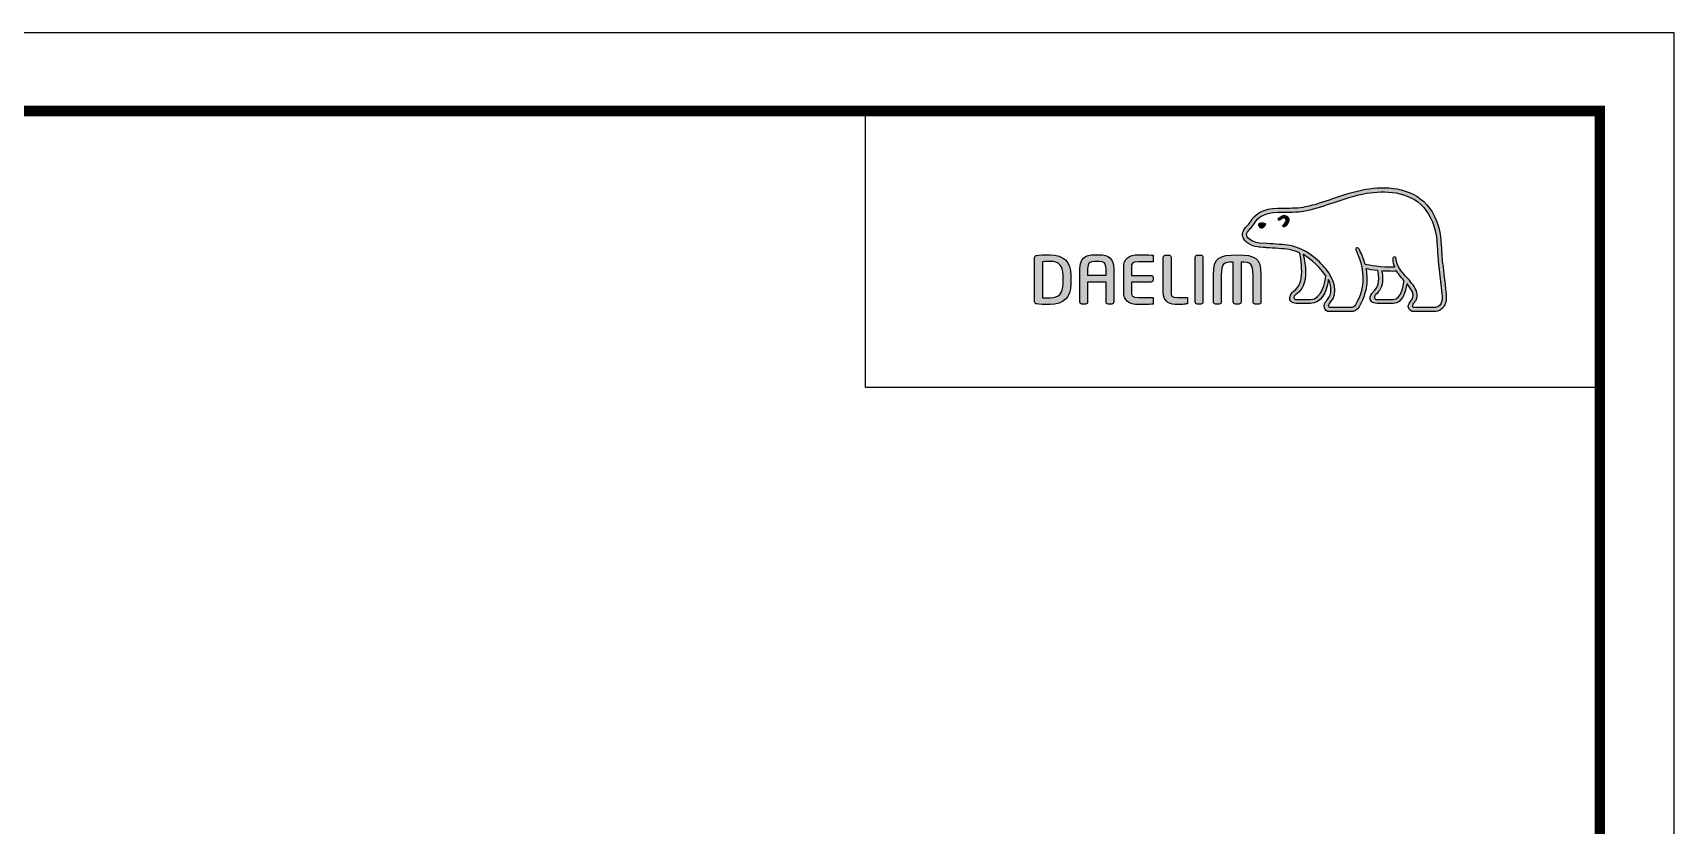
# Model space of a CAD drawing. Extents: x -2833 to -229, y 127 to 2035.
# Drawn here: x -1159 to -229, y 1586 to 2035 of the extents above; entities that cross this region are included whole.
import ezdxf

# ---------------------------------------------------------------- set-up
doc = ezdxf.new("R2010")
doc.units = 0
doc.header["$LTSCALE"] = 0.5
doc.header["$MEASUREMENT"] = 0
doc.layers.get('0').update_dxf_attribs({"linetype": 'CONTINUOUS'})
doc.layers.add('레이어 1', color=7, linetype='CONTINUOUS')

msp = doc.modelspace()

# ---------------------------------------------------------------- hatches: boundary and pattern name
at = {"layer": '레이어 1'}
h = msp.add_hatch(color=5, dxfattribs=at)
h.dxf.hatch_style = 1
edge = h.paths.add_edge_path(flags=16)
edge.add_spline(control_points=[(-361.67, 1880.61), (-362.8, 1879.35), (-364.23, 1879.34), (-364.29, 1879.34), (-364.29, 1879.34), (-375.71, 1879.34), (-375.71, 1879.34), (-376.13, 1879.34), (-376.45, 1879.45), (-376.66, 1879.65), (-376.83, 1879.82), (-376.92, 1880.08), (-376.92, 1880.4), (-376.92, 1881.04), (-376.45, 1881.64), (-375.95, 1882.27), (-375.48, 1882.86), (-375.04, 1883.42), (-374.8, 1884.12), (-374.17, 1885.8), (-374.24, 1887.6), (-374.98, 1889.18), (-376.33, 1892.04), (-378.33, 1894.29), (-380.27, 1896.46), (-380.27, 1896.46), (-380.93, 1897.18), (-380.93, 1897.19), (-383.45, 1900), (-386.06, 1902.9), (-386.26, 1906.84), (-386.31, 1907.62), (-386.67, 1908.1), (-387.17, 1908.08), (-387.17, 1908.08), (-387.91, 1907.72), (-387.93, 1907.72), (-388.13, 1907.5), (-388.24, 1907.17), (-388.24, 1906.79), (-388.24, 1906.79), (-388.23, 1906.66), (-388.23, 1906.66), (-388.13, 1905.23), (-387.79, 1903.84), (-387.19, 1902.39), (-387.19, 1902.39), (-387.13, 1902.24), (-387.13, 1902.24), (-387.13, 1902.24), (-387.29, 1902.23), (-387.29, 1902.23), (-394.62, 1901.94), (-401.81, 1903.33), (-403.92, 1903.84), (-405.23, 1909.08), (-407.34, 1912.56), (-407.43, 1912.71), (-407.6, 1912.98), (-407.86, 1913.19), (-408.11, 1913.26), (-408.11, 1913.26), (-408.73, 1913.17), (-408.81, 1913.16), (-408.86, 1913.08), (-408.97, 1912.94), (-409.21, 1912.62), (-409.21, 1912.62), (-409.24, 1912.36), (-409.24, 1912.36), (-409.24, 1912.36), (-409.04, 1911.67), (-409.04, 1911.67), (-408.88, 1911.39), (-405.11, 1904.8), (-405.11, 1896.06), (-405.11, 1890.67), (-406.53, 1885.59), (-409.32, 1880.95), (-409.99, 1879.84), (-410.87, 1879.34), (-412.18, 1879.34), (-412.18, 1879.34), (-423.44, 1879.34), (-423.44, 1879.34), (-423.81, 1879.34), (-424.59, 1879.6), (-424.59, 1880.42), (-424.59, 1880.87), (-424.17, 1881.6), (-423.48, 1882.38), (-418.79, 1887.61), (-421.5, 1895.77), (-426, 1901.14), (-430.34, 1906.33), (-437.44, 1912.85), (-446.54, 1914.47), (-449.77, 1915.04), (-455.08, 1915.35), (-459.36, 1915.61), (-459.36, 1915.61), (-463.69, 1915.86), (-463.69, 1915.86), (-465.91, 1916.03), (-469.58, 1917.4), (-470.7, 1919.52), (-471.17, 1920.39), (-471.12, 1921.28), (-470.53, 1922.31), (-470.16, 1922.92), (-469.64, 1923.46), (-469, 1924.1), (-468.29, 1924.82), (-467.56, 1925.57), (-466.99, 1926.55), (-466.99, 1926.55), (-466.82, 1926.86), (-466.82, 1926.86), (-464.65, 1931.02), (-460.17, 1933.21), (-453.5, 1933.39), (-453.5, 1933.39), (-449.75, 1933.43), (-449.75, 1933.43), (-445.62, 1933.45), (-440.94, 1933.48), (-437.09, 1934.3), (-431.68, 1935.47), (-426.26, 1937.32), (-421.48, 1938.95), (-421.48, 1938.95), (-421.32, 1939), (-421.32, 1939), (-415.4, 1941.02), (-409.28, 1943.12), (-403.03, 1944.13), (-393.02, 1945.79), (-379.27, 1945.74), (-370.61, 1936.03), (-366.62, 1931.53), (-364.15, 1925.35), (-363.31, 1917.64), (-363.31, 1917.64), (-363.34, 1917.67), (-363.37, 1917.69), (-363.3, 1917.54), (-363.23, 1916.68), (-362.88, 1911.78), (-362.78, 1909.42), (-362.67, 1906.98), (-362.05, 1902.46), (-362.05, 1902.46), (-360.31, 1887.35), (-360.31, 1887.35), (-360.31, 1887.35), (-360.2, 1885.51), (-360.2, 1885.51), (-360.2, 1883.34), (-360.69, 1881.69), (-361.67, 1880.61)], knot_values=[0, 0, 0, 0, 1, 1, 1, 2, 2, 2, 3, 3, 3, 4, 4, 4, 5, 5, 5, 6, 6, 6, 7, 7, 7, 8, 8, 8, 9, 9, 9, 10, 10, 10, 11, 11, 11, 12, 12, 12, 13, 13, 13, 14, 14, 14, 15, 15, 15, 16, 16, 16, 17, 17, 17, 18, 18, 18, 19, 19, 19, 20, 20, 20, 21, 21, 21, 22, 22, 22, 23, 23, 23, 24, 24, 24, 25, 25, 25, 26, 26, 26, 27, 27, 27, 28, 28, 28, 29, 29, 29, 30, 30, 30, 31, 31, 31, 32, 32, 32, 33, 33, 33, 34, 34, 34, 35, 35, 35, 36, 36, 36, 37, 37, 37, 38, 38, 38, 39, 39, 39, 40, 40, 40, 41, 41, 41, 42, 42, 42, 43, 43, 43, 44, 44, 44, 45, 45, 45, 46, 46, 46, 47, 47, 47, 48, 48, 48, 49, 49, 49, 50, 50, 50, 51, 51, 51, 52, 52, 52, 53, 53, 53, 53], degree=3, periodic=0)
edge = h.paths.add_edge_path(flags=16)
edge.add_spline(control_points=[(-388.07, 1883.88), (-388.07, 1883.88), (-397.39, 1883.88), (-397.39, 1883.88), (-398.08, 1883.88), (-398.62, 1884.43), (-398.62, 1885.13), (-398.62, 1885.62), (-398.2, 1886.24), (-397.8, 1886.67), (-395.9, 1888.48), (-393.96, 1890.98), (-393.96, 1895.72), (-393.96, 1895.72), (-394.08, 1897.88), (-394.08, 1897.89), (-394.08, 1897.89), (-394.42, 1899.98), (-394.42, 1899.98), (-394.42, 1899.98), (-394.45, 1900.11), (-394.45, 1900.11), (-394.45, 1900.11), (-394.31, 1900.1), (-394.31, 1900.1), (-392.57, 1899.98), (-389.19, 1899.79), (-385.96, 1899.94), (-385.14, 1898.64), (-383.82, 1896.96), (-381.9, 1894.73), (-381.98, 1893.62), (-382.9, 1883.88), (-388.07, 1883.88)], knot_values=[0, 0, 0, 0, 1, 1, 1, 2, 2, 2, 3, 3, 3, 4, 4, 4, 5, 5, 5, 6, 6, 6, 7, 7, 7, 8, 8, 8, 9, 9, 9, 10, 10, 10, 11, 11, 11, 11], degree=3, periodic=0)
edge = h.paths.add_edge_path(flags=16)
edge.add_spline(control_points=[(-434.83, 1883.88), (-434.83, 1883.88), (-443.01, 1883.88), (-443.01, 1883.88), (-443.62, 1883.88), (-444.28, 1884.38), (-444.28, 1885.13), (-444.28, 1885.58), (-443.9, 1886.14), (-443.2, 1886.7), (-441.13, 1888.35), (-438, 1890.84), (-437.66, 1897.73), (-437.66, 1897.73), (-437.61, 1899.61), (-437.61, 1899.61), (-437.61, 1902.54), (-438.28, 1906.08), (-438.92, 1909.24), (-438.92, 1909.24), (-439.02, 1909.57), (-439.02, 1909.57), (-439.02, 1909.57), (-438.76, 1909.36), (-438.76, 1909.36), (-437.54, 1908.61), (-430.86, 1904.08), (-426.12, 1897.39), (-426.51, 1894.22), (-428.29, 1883.88), (-434.83, 1883.88)], knot_values=[0, 0, 0, 0, 1, 1, 1, 2, 2, 2, 3, 3, 3, 4, 4, 4, 5, 5, 5, 6, 6, 6, 7, 7, 7, 8, 8, 8, 9, 9, 9, 10, 10, 10, 10], degree=3, periodic=0)
edge = h.paths.add_edge_path()
edge.add_spline(control_points=[(-358, 1887.57), (-358, 1887.6), (-359.73, 1902.78), (-359.73, 1902.78), (-360.38, 1907.31), (-360.47, 1909.73), (-360.55, 1911.88), (-360.55, 1911.88), (-360.98, 1917.87), (-360.98, 1917.88), (-361.9, 1926.08), (-364.55, 1932.71), (-368.88, 1937.55), (-378.22, 1948.06), (-392.81, 1948.17), (-403.41, 1946.42), (-409.91, 1945.34), (-416.13, 1943.22), (-422.13, 1941.17), (-422.13, 1941.17), (-422.33, 1941.1), (-422.33, 1941.1), (-427.02, 1939.5), (-432.35, 1937.68), (-437.58, 1936.56), (-441.17, 1935.79), (-445.67, 1935.76), (-449.65, 1935.74), (-449.65, 1935.74), (-453.58, 1935.69), (-453.58, 1935.69), (-461.14, 1935.5), (-466.29, 1932.89), (-468.89, 1927.91), (-468.89, 1927.91), (-469, 1927.7), (-469, 1927.7), (-469.43, 1926.95), (-470.07, 1926.31), (-470.64, 1925.73), (-471.27, 1925.1), (-471.98, 1924.39), (-472.52, 1923.47), (-473.07, 1922.54), (-473.34, 1921.61), (-473.34, 1920.69), (-473.34, 1919.92), (-473.15, 1919.16), (-472.76, 1918.44), (-471.15, 1915.4), (-466.57, 1913.77), (-463.83, 1913.57), (-463.83, 1913.57), (-459.81, 1913.32), (-459.71, 1913.31), (-455.69, 1913.08), (-450.17, 1912.76), (-446.95, 1912.2), (-445.07, 1911.86), (-442.93, 1911.19), (-440.96, 1910.26), (-440.82, 1909.75), (-439.8, 1905.2), (-439.8, 1899.61), (-439.8, 1899.61), (-439.84, 1897.84), (-439.84, 1897.84), (-440.14, 1891.94), (-442.71, 1889.88), (-444.59, 1888.37), (-444.78, 1888.22), (-446.46, 1886.83), (-446.58, 1885.15), (-446.67, 1884.2), (-446.4, 1883.34), (-445.82, 1882.72), (-445.2, 1882.04), (-444.25, 1881.7), (-443.01, 1881.7), (-443.01, 1881.7), (-434.83, 1881.7), (-434.83, 1881.7), (-428.7, 1881.7), (-425.68, 1888.29), (-424.75, 1894.47), (-424.75, 1894.47), (-424.74, 1895.34), (-424.74, 1895.34), (-424.74, 1895.34), (-424.48, 1894.9), (-424.48, 1894.9), (-423.7, 1893.16), (-423.23, 1891.07), (-423.23, 1889.49), (-423.23, 1887.29), (-423.91, 1885.36), (-425.21, 1883.92), (-425.53, 1883.6), (-427.17, 1881.9), (-427.17, 1880.21), (-427.17, 1880.21), (-427.16, 1879.93), (-427.16, 1879.93), (-426.93, 1877.93), (-425.31, 1877.03), (-423.8, 1877.03), (-423.8, 1877.03), (-412.18, 1877.03), (-412.18, 1877.03), (-410.08, 1877.03), (-408.41, 1877.98), (-407.33, 1879.76), (-404.38, 1884.67), (-402.88, 1890), (-402.88, 1895.6), (-402.88, 1897.35), (-403.04, 1899.22), (-403.36, 1901.16), (-403.36, 1901.16), (-403.39, 1901.31), (-403.39, 1901.31), (-403.39, 1901.31), (-403.24, 1901.28), (-403.24, 1901.28), (-401.84, 1901.01), (-399.59, 1900.62), (-396.81, 1900.32), (-396.81, 1900.32), (-396.73, 1900.31), (-396.73, 1900.31), (-396.73, 1900.31), (-396.36, 1898.18), (-396.36, 1898.18), (-396.36, 1898.18), (-396.27, 1897.67), (-396.27, 1897.66), (-396.27, 1897.66), (-396.16, 1895.78), (-396.16, 1895.78), (-396.16, 1891.26), (-398.22, 1889.29), (-399.32, 1888.23), (-399.34, 1888.22), (-400.88, 1886.65), (-401.04, 1885.26), (-401.04, 1885.26), (-401.1, 1884.84), (-401.1, 1884.84), (-401.1, 1884.4), (-400.99, 1883.54), (-400.22, 1882.75), (-399.55, 1882.05), (-398.51, 1881.7), (-397.13, 1881.7), (-397.13, 1881.7), (-388.07, 1881.7), (-388.07, 1881.7), (-382.57, 1881.7), (-380.92, 1888.69), (-380.25, 1892.61), (-380.25, 1892.61), (-380.22, 1893.02), (-380.22, 1893.02), (-380.22, 1893.02), (-380, 1892.72), (-380, 1892.72), (-378.73, 1891.1), (-377.62, 1889.3), (-377.09, 1888.18), (-376.8, 1887.6), (-376.65, 1886.95), (-376.65, 1886.3), (-376.65, 1886.3), (-376.86, 1884.99), (-376.86, 1884.99), (-377.07, 1884.28), (-377.55, 1883.63), (-378.03, 1882.99), (-378.73, 1882.09), (-379.45, 1881.15), (-379.45, 1880.01), (-379.45, 1880.01), (-379.38, 1879.38), (-379.38, 1879.38), (-379.05, 1877.87), (-377.82, 1877.03), (-375.93, 1877.03), (-375.93, 1877.03), (-364.29, 1877.03), (-364.29, 1877.03), (-364.04, 1877.03), (-361.76, 1877.09), (-359.98, 1879.01), (-358.56, 1880.55), (-357.87, 1882.67), (-357.87, 1885.48), (-357.87, 1885.48), (-358, 1887.56), (-358, 1887.57)], knot_values=[0, 0, 0, 0, 1, 1, 1, 2, 2, 2, 3, 3, 3, 4, 4, 4, 5, 5, 5, 6, 6, 6, 7, 7, 7, 8, 8, 8, 9, 9, 9, 10, 10, 10, 11, 11, 11, 12, 12, 12, 13, 13, 13, 14, 14, 14, 15, 15, 15, 16, 16, 16, 17, 17, 17, 18, 18, 18, 19, 19, 19, 20, 20, 20, 21, 21, 21, 22, 22, 22, 23, 23, 23, 24, 24, 24, 25, 25, 25, 26, 26, 26, 27, 27, 27, 28, 28, 28, 29, 29, 29, 30, 30, 30, 31, 31, 31, 32, 32, 32, 33, 33, 33, 34, 34, 34, 35, 35, 35, 36, 36, 36, 37, 37, 37, 38, 38, 38, 39, 39, 39, 40, 40, 40, 41, 41, 41, 42, 42, 42, 43, 43, 43, 44, 44, 44, 45, 45, 45, 46, 46, 46, 47, 47, 47, 48, 48, 48, 49, 49, 49, 50, 50, 50, 51, 51, 51, 52, 52, 52, 53, 53, 53, 54, 54, 54, 55, 55, 55, 56, 56, 56, 57, 57, 57, 58, 58, 58, 59, 59, 59, 60, 60, 60, 61, 61, 61, 62, 62, 62, 63, 63, 63, 64, 64, 64, 65, 65, 65, 66, 66, 66, 66], degree=3, periodic=0)
edge = h.paths.add_edge_path(flags=0)
edge.add_spline(control_points=[(-464.03, 1926.84), (-464.03, 1926.84), (-462.34, 1927.6), (-460.24, 1926.79), (-460.24, 1926.79), (-459.98, 1926.68), (-460.32, 1926.2), (-461.34, 1924.83), (-462.35, 1924.54), (-462.35, 1924.54), (-462.35, 1924.54), (-463.08, 1924.28), (-463.49, 1924.78), (-464.32, 1925.75), (-464.34, 1926.31), (-464.34, 1926.31), (-464.34, 1926.31), (-464.43, 1926.73), (-464.03, 1926.84)], knot_values=[0, 0, 0, 0, 1, 1, 1, 2, 2, 2, 3, 3, 3, 4, 4, 4, 5, 5, 5, 6, 6, 6, 6], degree=3, periodic=0)
edge = h.paths.add_edge_path(flags=0)
edge.add_spline(control_points=[(-452.86, 1929.95), (-453.12, 1929.67), (-453.14, 1929.21), (-452.86, 1928.97), (-452.6, 1928.73), (-452.15, 1928.8), (-451.9, 1929.07), (-451.76, 1929.21), (-450.37, 1930.86), (-449.17, 1930.02), (-448.74, 1929.7), (-448.56, 1929.26), (-448.62, 1928.68), (-448.72, 1927.76), (-449.52, 1926.71), (-450.09, 1926.35), (-450.4, 1926.16), (-450.61, 1925.75), (-450.46, 1925.42), (-450.31, 1925.09), (-449.89, 1924.99), (-449.55, 1925.14), (-448.55, 1925.62), (-447.28, 1927.23), (-447.11, 1928.72), (-447, 1929.76), (-447.46, 1930.61), (-448.3, 1931.19), (-450.09, 1932.46), (-452.11, 1930.76), (-452.86, 1929.95)], knot_values=[0, 0, 0, 0, 1, 1, 1, 2, 2, 2, 3, 3, 3, 4, 4, 4, 5, 5, 5, 6, 6, 6, 7, 7, 7, 8, 8, 8, 9, 9, 9, 10, 10, 10, 10], degree=3, periodic=0)
edge = h.paths.add_edge_path(flags=0)
edge.add_spline(control_points=[(-453.09, 1928.71), (-453.09, 1928.71), (-453.09, 1928.71), (-453.09, 1928.71), (-453.09, 1928.71), (-453.09, 1928.71), (-453.09, 1928.71)], knot_values=[0, 0, 0, 0, 1, 1, 1, 2, 2, 2, 2], degree=3, periodic=0)
h = msp.add_hatch(color=5, dxfattribs=at)
h.dxf.hatch_style = 2
edge = h.paths.add_edge_path()
edge.add_spline(control_points=[(-464.03, 1926.84), (-464.03, 1926.84), (-462.34, 1927.6), (-460.24, 1926.79), (-460.24, 1926.79), (-459.98, 1926.68), (-460.32, 1926.2), (-461.34, 1924.83), (-462.35, 1924.54), (-462.35, 1924.54), (-462.35, 1924.54), (-463.08, 1924.28), (-463.49, 1924.78), (-464.32, 1925.75), (-464.34, 1926.31), (-464.34, 1926.31), (-464.34, 1926.31), (-464.43, 1926.73), (-464.03, 1926.84)], knot_values=[0, 0, 0, 0, 1, 1, 1, 2, 2, 2, 3, 3, 3, 4, 4, 4, 5, 5, 5, 6, 6, 6, 6], degree=3, periodic=0)
h = msp.add_hatch(color=5, dxfattribs=at)
h.dxf.hatch_style = 2
edge = h.paths.add_edge_path()
edge.add_spline(control_points=[(-452.86, 1929.95), (-453.12, 1929.67), (-453.14, 1929.21), (-452.86, 1928.97), (-452.6, 1928.73), (-452.15, 1928.8), (-451.9, 1929.07), (-451.76, 1929.21), (-450.37, 1930.86), (-449.17, 1930.02), (-448.74, 1929.7), (-448.56, 1929.26), (-448.62, 1928.68), (-448.72, 1927.76), (-449.52, 1926.71), (-450.09, 1926.35), (-450.4, 1926.16), (-450.61, 1925.75), (-450.46, 1925.42), (-450.31, 1925.09), (-449.89, 1924.99), (-449.55, 1925.14), (-448.55, 1925.62), (-447.28, 1927.23), (-447.11, 1928.72), (-447, 1929.76), (-447.46, 1930.61), (-448.3, 1931.19), (-450.09, 1932.46), (-452.11, 1930.76), (-452.86, 1929.95)], knot_values=[0, 0, 0, 0, 1, 1, 1, 2, 2, 2, 3, 3, 3, 4, 4, 4, 5, 5, 5, 6, 6, 6, 7, 7, 7, 8, 8, 8, 9, 9, 9, 10, 10, 10, 10], degree=3, periodic=0)
h = msp.add_hatch(color=5, dxfattribs=at)
h.dxf.hatch_style = 2
edge = h.paths.add_edge_path()
edge.add_spline(control_points=[(-575.04, 1892.75), (-575.04, 1887.45), (-577.46, 1884.86), (-582.45, 1884.86), (-582.45, 1884.86), (-585.86, 1884.93), (-586.74, 1884.94), (-586.74, 1884.94), (-586.74, 1905.29), (-586.74, 1905.29), (-584.98, 1905.47), (-582.47, 1905.5), (-582.44, 1905.5), (-577.32, 1905.5), (-575.04, 1903.07), (-575.04, 1897.61), (-575.04, 1897.61), (-575.04, 1892.75), (-575.04, 1892.75)], knot_values=[0, 0, 0, 0, 1, 1, 1, 2, 2, 2, 3, 3, 3, 4, 4, 4, 5, 5, 5, 6, 6, 6, 6], degree=3, periodic=0)
edge = h.paths.add_edge_path()
edge.add_spline(control_points=[(-582.45, 1909.32), (-585.21, 1909.32), (-588.8, 1909.15), (-589.98, 1908.96), (-590.72, 1908.84), (-591.19, 1908.29), (-591.19, 1907.56), (-591.19, 1907.56), (-591.19, 1882.8), (-591.19, 1882.8), (-591.19, 1882.04), (-590.71, 1881.5), (-589.94, 1881.4), (-588.83, 1881.21), (-585.25, 1881.04), (-582.45, 1881.04), (-574.72, 1881.04), (-570.64, 1885.09), (-570.64, 1892.75), (-570.64, 1892.75), (-570.64, 1897.61), (-570.64, 1897.61), (-570.64, 1905.27), (-574.72, 1909.32), (-582.45, 1909.32)], knot_values=[0, 0, 0, 0, 1, 1, 1, 2, 2, 2, 3, 3, 3, 4, 4, 4, 5, 5, 5, 6, 6, 6, 7, 7, 7, 8, 8, 8, 8], degree=3, periodic=0)
h = msp.add_hatch(color=5, dxfattribs=at)
h.dxf.hatch_style = 2
edge = h.paths.add_edge_path()
edge.add_spline(control_points=[(-550.71, 1897.64), (-550.71, 1897.64), (-561.13, 1897.64), (-561.13, 1897.64), (-561.13, 1898.03), (-561.13, 1901.36), (-561.13, 1901.36), (-561.13, 1904.83), (-560.1, 1905.42), (-557, 1905.42), (-557, 1905.42), (-554.84, 1905.42), (-554.84, 1905.42), (-551.74, 1905.42), (-550.71, 1904.83), (-550.71, 1901.36), (-550.71, 1901.36), (-550.71, 1898.03), (-550.71, 1897.64)], knot_values=[0, 0, 0, 0, 1, 1, 1, 2, 2, 2, 3, 3, 3, 4, 4, 4, 5, 5, 5, 6, 6, 6, 6], degree=3, periodic=0)
edge = h.paths.add_edge_path()
edge.add_spline(control_points=[(-554.84, 1909.32), (-554.84, 1909.32), (-557, 1909.32), (-557, 1909.32), (-562.9, 1909.32), (-565.53, 1906.87), (-565.53, 1901.36), (-565.53, 1901.36), (-565.53, 1882.52), (-565.53, 1882.52), (-565.53, 1881.86), (-564.99, 1881.3), (-564.36, 1881.3), (-564.36, 1881.3), (-562.3, 1881.3), (-562.3, 1881.3), (-561.57, 1881.3), (-561.13, 1881.92), (-561.13, 1882.52), (-561.13, 1882.52), (-561.13, 1893.35), (-561.13, 1893.77), (-561.13, 1893.77), (-550.71, 1893.77), (-550.71, 1893.77), (-550.71, 1893.35), (-550.71, 1882.52), (-550.71, 1882.52), (-550.71, 1881.84), (-550.18, 1881.3), (-549.53, 1881.3), (-549.53, 1881.3), (-547.49, 1881.3), (-547.49, 1881.3), (-546.78, 1881.3), (-546.3, 1881.93), (-546.3, 1882.52), (-546.3, 1882.52), (-546.3, 1901.36), (-546.3, 1901.36), (-546.3, 1906.87), (-548.93, 1909.32), (-554.84, 1909.32)], knot_values=[0, 0, 0, 0, 1, 1, 1, 2, 2, 2, 3, 3, 3, 4, 4, 4, 5, 5, 5, 6, 6, 6, 7, 7, 7, 8, 8, 8, 9, 9, 9, 10, 10, 10, 11, 11, 11, 12, 12, 12, 13, 13, 13, 14, 14, 14, 14], degree=3, periodic=0)
h = msp.add_hatch(color=5, dxfattribs=at)
h.dxf.hatch_style = 2
edge = h.paths.add_edge_path()
edge.add_spline(control_points=[(-540.7, 1902.12), (-540.7, 1902.12), (-540.7, 1888.25), (-540.7, 1888.25), (-540.7, 1883.4), (-537.93, 1881.04), (-532.22, 1881.04), (-529.71, 1881.04), (-526.28, 1881.09), (-524.91, 1881.22), (-524.93, 1881.22), (-524.25, 1881.28), (-524.25, 1881.28), (-524.25, 1881.28), (-524.05, 1881.3), (-524.05, 1881.3), (-524.05, 1881.3), (-524.05, 1885.01), (-524.05, 1885.01), (-524.05, 1885.01), (-532.19, 1885.01), (-532.19, 1885.01), (-536.27, 1885.01), (-536.27, 1886.17), (-536.27, 1888.25), (-536.27, 1888.25), (-536.27, 1893.39), (-536.27, 1893.79), (-535.85, 1893.79), (-525.33, 1893.79), (-525.33, 1893.79), (-524.64, 1893.79), (-524.08, 1894.34), (-524.08, 1895.01), (-524.08, 1895.01), (-524.08, 1896.39), (-524.08, 1896.39), (-524.08, 1897.07), (-524.64, 1897.62), (-525.33, 1897.62), (-525.33, 1897.62), (-535.85, 1897.62), (-536.27, 1897.62), (-536.27, 1898.01), (-536.27, 1902.12), (-536.27, 1902.12), (-536.27, 1904.2), (-536.27, 1905.35), (-532.19, 1905.35), (-532.19, 1905.35), (-524.05, 1905.32), (-524.05, 1905.32), (-524.05, 1905.32), (-524.05, 1909.01), (-524.05, 1909.01), (-524.05, 1909.01), (-524.92, 1909.1), (-524.92, 1909.1), (-526.52, 1909.25), (-530.19, 1909.32), (-532.22, 1909.32), (-537.93, 1909.32), (-540.7, 1906.97), (-540.7, 1902.12)], knot_values=[0, 0, 0, 0, 1, 1, 1, 2, 2, 2, 3, 3, 3, 4, 4, 4, 5, 5, 5, 6, 6, 6, 7, 7, 7, 8, 8, 8, 9, 9, 9, 10, 10, 10, 11, 11, 11, 12, 12, 12, 13, 13, 13, 14, 14, 14, 15, 15, 15, 16, 16, 16, 17, 17, 17, 18, 18, 18, 19, 19, 19, 20, 20, 20, 21, 21, 21, 21], degree=3, periodic=0)
h = msp.add_hatch(color=5, dxfattribs=at)
h.dxf.hatch_style = 2
edge = h.paths.add_edge_path()
edge.add_spline(control_points=[(-516.98, 1909.07), (-517.66, 1909.07), (-518.24, 1908.51), (-518.24, 1907.84), (-518.24, 1907.84), (-518.24, 1888.25), (-518.24, 1888.25), (-518.24, 1881.87), (-513.88, 1881.04), (-510.09, 1881.04), (-507.3, 1881.04), (-506.59, 1881.16), (-505.76, 1881.3), (-505.76, 1881.3), (-505.28, 1881.38), (-505.28, 1881.38), (-505.29, 1881.37), (-504.64, 1881.45), (-504.64, 1881.45), (-504.64, 1881.45), (-504.45, 1881.48), (-504.45, 1881.48), (-504.45, 1881.48), (-504.45, 1885.01), (-504.45, 1885.01), (-504.45, 1885.01), (-510.04, 1885.01), (-510.04, 1885.01), (-513.82, 1885.01), (-513.82, 1886.44), (-513.82, 1887.83), (-513.82, 1887.83), (-513.82, 1907.84), (-513.82, 1907.84), (-513.82, 1908.51), (-514.4, 1909.07), (-515.08, 1909.07), (-515.08, 1909.07), (-516.98, 1909.07), (-516.98, 1909.07)], knot_values=[0, 0, 0, 0, 1, 1, 1, 2, 2, 2, 3, 3, 3, 4, 4, 4, 5, 5, 5, 6, 6, 6, 7, 7, 7, 8, 8, 8, 9, 9, 9, 10, 10, 10, 11, 11, 11, 12, 12, 12, 13, 13, 13, 13], degree=3, periodic=0)
h = msp.add_hatch(color=5, dxfattribs=at)
h.dxf.hatch_style = 2
edge = h.paths.add_edge_path()
edge.add_spline(control_points=[(-498.99, 1909.07), (-499.73, 1909.07), (-500.16, 1908.46), (-500.16, 1907.87), (-500.16, 1907.87), (-500.16, 1882.52), (-500.16, 1882.52), (-500.16, 1881.84), (-499.64, 1881.3), (-498.99, 1881.3), (-498.99, 1881.3), (-496.93, 1881.3), (-496.93, 1881.3), (-496.2, 1881.3), (-495.76, 1881.92), (-495.76, 1882.52), (-495.76, 1882.52), (-495.76, 1907.87), (-495.76, 1907.87), (-495.76, 1908.54), (-496.27, 1909.07), (-496.93, 1909.07), (-496.93, 1909.07), (-498.99, 1909.07), (-498.99, 1909.07)], knot_values=[0, 0, 0, 0, 1, 1, 1, 2, 2, 2, 3, 3, 3, 4, 4, 4, 5, 5, 5, 6, 6, 6, 7, 7, 7, 8, 8, 8, 8], degree=3, periodic=0)
h = msp.add_hatch(color=5, dxfattribs=at)
h.dxf.hatch_style = 2
edge = h.paths.add_edge_path()
edge.add_spline(control_points=[(-489.83, 1898.13), (-489.83, 1898.13), (-489.83, 1882.52), (-489.83, 1882.52), (-489.83, 1881.84), (-489.3, 1881.3), (-488.64, 1881.3), (-488.64, 1881.3), (-486.56, 1881.3), (-486.56, 1881.3), (-485.82, 1881.3), (-485.38, 1881.92), (-485.38, 1882.52), (-485.38, 1882.52), (-485.38, 1897.74), (-485.38, 1897.74), (-485.38, 1904.45), (-484.24, 1905.1), (-478.56, 1905.12), (-478.56, 1904.71), (-478.56, 1882.52), (-478.56, 1882.52), (-478.56, 1881.82), (-478.06, 1881.3), (-477.39, 1881.3), (-477.39, 1881.3), (-475.34, 1881.3), (-475.34, 1881.3), (-474.61, 1881.3), (-474.17, 1881.92), (-474.17, 1882.52), (-474.17, 1882.52), (-474.17, 1904.64), (-474.17, 1905.07), (-471.51, 1905.06), (-469.65, 1904.85), (-468.64, 1903.84), (-467.57, 1902.77), (-467.37, 1900.79), (-467.37, 1897.74), (-467.37, 1897.74), (-467.37, 1882.52), (-467.37, 1882.52), (-467.37, 1881.86), (-466.82, 1881.3), (-466.18, 1881.3), (-466.18, 1881.3), (-464.08, 1881.3), (-464.08, 1881.3), (-463.36, 1881.3), (-462.91, 1881.93), (-462.91, 1882.52), (-462.91, 1882.52), (-462.91, 1898.13), (-462.91, 1898.13), (-462.91, 1907.58), (-466.26, 1909.19), (-476.34, 1909.19), (-486.46, 1909.19), (-489.83, 1907.58), (-489.83, 1898.13)], knot_values=[0, 0, 0, 0, 1, 1, 1, 2, 2, 2, 3, 3, 3, 4, 4, 4, 5, 5, 5, 6, 6, 6, 7, 7, 7, 8, 8, 8, 9, 9, 9, 10, 10, 10, 11, 11, 11, 12, 12, 12, 13, 13, 13, 14, 14, 14, 15, 15, 15, 16, 16, 16, 17, 17, 17, 18, 18, 18, 19, 19, 19, 20, 20, 20, 20], degree=3, periodic=0)

# ---------------------------------------------------------------- linework, layer by layer
at = {"color": 5, "ltscale": 0.5}
msp.add_line((-687.02, 1834.07), (-687.02, 1990.82), dxfattribs=at)
at = {"color": 5}
msp.add_line((-435.19, 1881.7), (-435.19, 1881.7), dxfattribs=at)
at = {"color": 5, "ltscale": 40}
msp.add_line((-270.85, 1834.07), (-687.02, 1834.07), dxfattribs=at)
at = {"ltscale": 0.5}
msp.add_lwpolyline([(-2832.73, 127.12), (-228.73, 127.12), (-228.73, 2035.12), (-2832.73, 2035.12)], close=True, dxfattribs=at)
at = {"color": 5, "linetype": 'ByBlock', "lineweight": 200, "const_width": 6}
msp.add_lwpolyline([(-2790.85, 208.82), (-270.85, 208.82), (-270.85, 1990.82), (-2790.85, 1990.82)], close=True, dxfattribs=at)
at = {"layer": '레이어 1', "color": 5}
for points, knots in [([(-358, 1887.57), (-358, 1887.6), (-359.73, 1902.78), (-359.73, 1902.78), (-360.38, 1907.31), (-360.47, 1909.73), (-360.55, 1911.88), (-360.55, 1911.88), (-360.98, 1917.87), (-360.98, 1917.88), (-361.9, 1926.08), (-364.55, 1932.71), (-368.88, 1937.55), (-378.22, 1948.06), (-392.81, 1948.17), (-403.41, 1946.42), (-409.91, 1945.34), (-416.13, 1943.22), (-422.13, 1941.17), (-422.13, 1941.17), (-422.33, 1941.1), (-422.33, 1941.1), (-427.02, 1939.5), (-432.35, 1937.68), (-437.58, 1936.56), (-441.17, 1935.79), (-445.67, 1935.76), (-449.65, 1935.74), (-449.65, 1935.74), (-453.58, 1935.69), (-453.58, 1935.69), (-461.14, 1935.5), (-466.29, 1932.89), (-468.89, 1927.91), (-468.89, 1927.91), (-469, 1927.7), (-469, 1927.7), (-469.43, 1926.95), (-470.07, 1926.31), (-470.64, 1925.73), (-471.27, 1925.1), (-471.98, 1924.39), (-472.52, 1923.47), (-473.07, 1922.54), (-473.34, 1921.61), (-473.34, 1920.69), (-473.34, 1919.92), (-473.15, 1919.16), (-472.76, 1918.44), (-471.15, 1915.4), (-466.57, 1913.77), (-463.83, 1913.57), (-463.83, 1913.57), (-459.81, 1913.32), (-459.71, 1913.31), (-455.69, 1913.08), (-450.17, 1912.76), (-446.95, 1912.2), (-445.07, 1911.86), (-442.93, 1911.19), (-440.96, 1910.26), (-440.82, 1909.75), (-439.8, 1905.2), (-439.8, 1899.61), (-439.8, 1899.61), (-439.84, 1897.84), (-439.84, 1897.84), (-440.14, 1891.94), (-442.71, 1889.88), (-444.59, 1888.37), (-444.78, 1888.22), (-446.46, 1886.83), (-446.58, 1885.15), (-446.67, 1884.2), (-446.4, 1883.34), (-445.82, 1882.72), (-445.2, 1882.04), (-444.25, 1881.7), (-443.01, 1881.7), (-443.01, 1881.7), (-434.83, 1881.7), (-434.83, 1881.7), (-428.7, 1881.7), (-425.68, 1888.29), (-424.75, 1894.47), (-424.75, 1894.47), (-424.74, 1895.34), (-424.74, 1895.34), (-424.74, 1895.34), (-424.48, 1894.9), (-424.48, 1894.9), (-423.7, 1893.16), (-423.23, 1891.07), (-423.23, 1889.49), (-423.23, 1887.29), (-423.91, 1885.36), (-425.21, 1883.92), (-425.53, 1883.6), (-427.17, 1881.9), (-427.17, 1880.21), (-427.17, 1880.21), (-427.16, 1879.93), (-427.16, 1879.93), (-426.93, 1877.93), (-425.31, 1877.03), (-423.8, 1877.03), (-423.8, 1877.03), (-412.18, 1877.03), (-412.18, 1877.03), (-410.08, 1877.03), (-408.41, 1877.98), (-407.33, 1879.76), (-404.38, 1884.67), (-402.88, 1890), (-402.88, 1895.6), (-402.88, 1897.35), (-403.04, 1899.22), (-403.36, 1901.16), (-403.36, 1901.16), (-403.39, 1901.31), (-403.39, 1901.31), (-403.39, 1901.31), (-403.24, 1901.28), (-403.24, 1901.28), (-401.84, 1901.01), (-399.59, 1900.62), (-396.81, 1900.32), (-396.81, 1900.32), (-396.73, 1900.31), (-396.73, 1900.31), (-396.73, 1900.31), (-396.36, 1898.18), (-396.36, 1898.18), (-396.36, 1898.18), (-396.27, 1897.67), (-396.27, 1897.66), (-396.27, 1897.66), (-396.16, 1895.78), (-396.16, 1895.78), (-396.16, 1891.26), (-398.22, 1889.29), (-399.32, 1888.23), (-399.34, 1888.22), (-400.88, 1886.65), (-401.04, 1885.26), (-401.04, 1885.26), (-401.1, 1884.84), (-401.1, 1884.84), (-401.1, 1884.4), (-400.99, 1883.54), (-400.22, 1882.75), (-399.55, 1882.05), (-398.51, 1881.7), (-397.13, 1881.7), (-397.13, 1881.7), (-388.07, 1881.7), (-388.07, 1881.7), (-382.57, 1881.7), (-380.92, 1888.69), (-380.25, 1892.61), (-380.25, 1892.61), (-380.22, 1893.02), (-380.22, 1893.02), (-380.22, 1893.02), (-380, 1892.72), (-380, 1892.72), (-378.73, 1891.1), (-377.62, 1889.3), (-377.09, 1888.18), (-376.8, 1887.6), (-376.65, 1886.95), (-376.65, 1886.3), (-376.65, 1886.3), (-376.86, 1884.99), (-376.86, 1884.99), (-377.07, 1884.28), (-377.55, 1883.63), (-378.03, 1882.99), (-378.73, 1882.09), (-379.45, 1881.15), (-379.45, 1880.01), (-379.45, 1880.01), (-379.38, 1879.38), (-379.38, 1879.38), (-379.05, 1877.87), (-377.82, 1877.03), (-375.93, 1877.03), (-375.93, 1877.03), (-364.29, 1877.03), (-364.29, 1877.03), (-364.04, 1877.03), (-361.76, 1877.09), (-359.98, 1879.01), (-358.56, 1880.55), (-357.87, 1882.67), (-357.87, 1885.48), (-357.87, 1885.48), (-358, 1887.56), (-358, 1887.57)], [0, 0, 0, 0, 1, 1, 1, 2, 2, 2, 3, 3, 3, 4, 4, 4, 5, 5, 5, 6, 6, 6, 7, 7, 7, 8, 8, 8, 9, 9, 9, 10, 10, 10, 11, 11, 11, 12, 12, 12, 13, 13, 13, 14, 14, 14, 15, 15, 15, 16, 16, 16, 17, 17, 17, 18, 18, 18, 19, 19, 19, 20, 20, 20, 21, 21, 21, 22, 22, 22, 23, 23, 23, 24, 24, 24, 25, 25, 25, 26, 26, 26, 27, 27, 27, 28, 28, 28, 29, 29, 29, 30, 30, 30, 31, 31, 31, 32, 32, 32, 33, 33, 33, 34, 34, 34, 35, 35, 35, 36, 36, 36, 37, 37, 37, 38, 38, 38, 39, 39, 39, 40, 40, 40, 41, 41, 41, 42, 42, 42, 43, 43, 43, 44, 44, 44, 45, 45, 45, 46, 46, 46, 47, 47, 47, 48, 48, 48, 49, 49, 49, 50, 50, 50, 51, 51, 51, 52, 52, 52, 53, 53, 53, 54, 54, 54, 55, 55, 55, 56, 56, 56, 57, 57, 57, 58, 58, 58, 59, 59, 59, 60, 60, 60, 61, 61, 61, 62, 62, 62, 63, 63, 63, 64, 64, 64, 65, 65, 65, 66, 66, 66, 66]), ([(-464.03, 1926.84), (-464.03, 1926.84), (-462.34, 1927.6), (-460.24, 1926.79), (-460.24, 1926.79), (-459.98, 1926.68), (-460.32, 1926.2), (-461.34, 1924.83), (-462.35, 1924.54), (-462.35, 1924.54), (-462.35, 1924.54), (-463.08, 1924.28), (-463.49, 1924.78), (-464.32, 1925.75), (-464.34, 1926.31), (-464.34, 1926.31), (-464.34, 1926.31), (-464.43, 1926.73), (-464.03, 1926.84)], [0, 0, 0, 0, 1, 1, 1, 2, 2, 2, 3, 3, 3, 4, 4, 4, 5, 5, 5, 6, 6, 6, 6]), ([(-452.86, 1929.95), (-453.12, 1929.67), (-453.14, 1929.21), (-452.86, 1928.97), (-452.6, 1928.73), (-452.15, 1928.8), (-451.9, 1929.07), (-451.76, 1929.21), (-450.37, 1930.86), (-449.17, 1930.02), (-448.74, 1929.7), (-448.56, 1929.26), (-448.62, 1928.68), (-448.72, 1927.76), (-449.52, 1926.71), (-450.09, 1926.35), (-450.4, 1926.16), (-450.61, 1925.75), (-450.46, 1925.42), (-450.31, 1925.09), (-449.89, 1924.99), (-449.55, 1925.14), (-448.55, 1925.62), (-447.28, 1927.23), (-447.11, 1928.72), (-447, 1929.76), (-447.46, 1930.61), (-448.3, 1931.19), (-450.09, 1932.46), (-452.11, 1930.76), (-452.86, 1929.95)], [0, 0, 0, 0, 1, 1, 1, 2, 2, 2, 3, 3, 3, 4, 4, 4, 5, 5, 5, 6, 6, 6, 7, 7, 7, 8, 8, 8, 9, 9, 9, 10, 10, 10, 10]), ([(-453.09, 1928.71), (-453.09, 1928.71), (-453.09, 1928.71), (-453.09, 1928.71), (-453.09, 1928.71), (-453.09, 1928.71), (-453.09, 1928.71)], [0, 0, 0, 0, 1, 1, 1, 2, 2, 2, 2]), ([(-582.45, 1909.32), (-585.21, 1909.32), (-588.8, 1909.15), (-589.98, 1908.96), (-590.72, 1908.84), (-591.19, 1908.29), (-591.19, 1907.56), (-591.19, 1907.56), (-591.19, 1882.8), (-591.19, 1882.8), (-591.19, 1882.04), (-590.71, 1881.5), (-589.94, 1881.4), (-588.83, 1881.21), (-585.25, 1881.04), (-582.45, 1881.04), (-574.72, 1881.04), (-570.64, 1885.09), (-570.64, 1892.75), (-570.64, 1892.75), (-570.64, 1897.61), (-570.64, 1897.61), (-570.64, 1905.27), (-574.72, 1909.32), (-582.45, 1909.32)], [0, 0, 0, 0, 1, 1, 1, 2, 2, 2, 3, 3, 3, 4, 4, 4, 5, 5, 5, 6, 6, 6, 7, 7, 7, 8, 8, 8, 8]), ([(-554.84, 1909.32), (-554.84, 1909.32), (-557, 1909.32), (-557, 1909.32), (-562.9, 1909.32), (-565.53, 1906.87), (-565.53, 1901.36), (-565.53, 1901.36), (-565.53, 1882.52), (-565.53, 1882.52), (-565.53, 1881.86), (-564.99, 1881.3), (-564.36, 1881.3), (-564.36, 1881.3), (-562.3, 1881.3), (-562.3, 1881.3), (-561.57, 1881.3), (-561.13, 1881.92), (-561.13, 1882.52), (-561.13, 1882.52), (-561.13, 1893.35), (-561.13, 1893.77), (-561.13, 1893.77), (-550.71, 1893.77), (-550.71, 1893.77), (-550.71, 1893.35), (-550.71, 1882.52), (-550.71, 1882.52), (-550.71, 1881.84), (-550.18, 1881.3), (-549.53, 1881.3), (-549.53, 1881.3), (-547.49, 1881.3), (-547.49, 1881.3), (-546.78, 1881.3), (-546.3, 1881.93), (-546.3, 1882.52), (-546.3, 1882.52), (-546.3, 1901.36), (-546.3, 1901.36), (-546.3, 1906.87), (-548.93, 1909.32), (-554.84, 1909.32)], [0, 0, 0, 0, 1, 1, 1, 2, 2, 2, 3, 3, 3, 4, 4, 4, 5, 5, 5, 6, 6, 6, 7, 7, 7, 8, 8, 8, 9, 9, 9, 10, 10, 10, 11, 11, 11, 12, 12, 12, 13, 13, 13, 14, 14, 14, 14]), ([(-540.7, 1902.12), (-540.7, 1902.12), (-540.7, 1888.25), (-540.7, 1888.25), (-540.7, 1883.4), (-537.93, 1881.04), (-532.22, 1881.04), (-529.71, 1881.04), (-526.28, 1881.09), (-524.91, 1881.22), (-524.93, 1881.22), (-524.25, 1881.28), (-524.25, 1881.28), (-524.25, 1881.28), (-524.05, 1881.3), (-524.05, 1881.3), (-524.05, 1881.3), (-524.05, 1885.01), (-524.05, 1885.01), (-524.05, 1885.01), (-532.19, 1885.01), (-532.19, 1885.01), (-536.27, 1885.01), (-536.27, 1886.17), (-536.27, 1888.25), (-536.27, 1888.25), (-536.27, 1893.39), (-536.27, 1893.79), (-535.85, 1893.79), (-525.33, 1893.79), (-525.33, 1893.79), (-524.64, 1893.79), (-524.08, 1894.34), (-524.08, 1895.01), (-524.08, 1895.01), (-524.08, 1896.39), (-524.08, 1896.39), (-524.08, 1897.07), (-524.64, 1897.62), (-525.33, 1897.62), (-525.33, 1897.62), (-535.85, 1897.62), (-536.27, 1897.62), (-536.27, 1898.01), (-536.27, 1902.12), (-536.27, 1902.12), (-536.27, 1904.2), (-536.27, 1905.35), (-532.19, 1905.35), (-532.19, 1905.35), (-524.05, 1905.32), (-524.05, 1905.32), (-524.05, 1905.32), (-524.05, 1909.01), (-524.05, 1909.01), (-524.05, 1909.01), (-524.92, 1909.1), (-524.92, 1909.1), (-526.52, 1909.25), (-530.19, 1909.32), (-532.22, 1909.32), (-537.93, 1909.32), (-540.7, 1906.97), (-540.7, 1902.12)], [0, 0, 0, 0, 1, 1, 1, 2, 2, 2, 3, 3, 3, 4, 4, 4, 5, 5, 5, 6, 6, 6, 7, 7, 7, 8, 8, 8, 9, 9, 9, 10, 10, 10, 11, 11, 11, 12, 12, 12, 13, 13, 13, 14, 14, 14, 15, 15, 15, 16, 16, 16, 17, 17, 17, 18, 18, 18, 19, 19, 19, 20, 20, 20, 21, 21, 21, 21]), ([(-516.98, 1909.07), (-517.66, 1909.07), (-518.24, 1908.51), (-518.24, 1907.84), (-518.24, 1907.84), (-518.24, 1888.25), (-518.24, 1888.25), (-518.24, 1881.87), (-513.88, 1881.04), (-510.09, 1881.04), (-507.3, 1881.04), (-506.59, 1881.16), (-505.76, 1881.3), (-505.76, 1881.3), (-505.28, 1881.38), (-505.28, 1881.38), (-505.29, 1881.37), (-504.64, 1881.45), (-504.64, 1881.45), (-504.64, 1881.45), (-504.45, 1881.48), (-504.45, 1881.48), (-504.45, 1881.48), (-504.45, 1885.01), (-504.45, 1885.01), (-504.45, 1885.01), (-510.04, 1885.01), (-510.04, 1885.01), (-513.82, 1885.01), (-513.82, 1886.44), (-513.82, 1887.83), (-513.82, 1887.83), (-513.82, 1907.84), (-513.82, 1907.84), (-513.82, 1908.51), (-514.4, 1909.07), (-515.08, 1909.07), (-515.08, 1909.07), (-516.98, 1909.07), (-516.98, 1909.07)], [0, 0, 0, 0, 1, 1, 1, 2, 2, 2, 3, 3, 3, 4, 4, 4, 5, 5, 5, 6, 6, 6, 7, 7, 7, 8, 8, 8, 9, 9, 9, 10, 10, 10, 11, 11, 11, 12, 12, 12, 13, 13, 13, 13]), ([(-498.99, 1909.07), (-499.73, 1909.07), (-500.16, 1908.46), (-500.16, 1907.87), (-500.16, 1907.87), (-500.16, 1882.52), (-500.16, 1882.52), (-500.16, 1881.84), (-499.64, 1881.3), (-498.99, 1881.3), (-498.99, 1881.3), (-496.93, 1881.3), (-496.93, 1881.3), (-496.2, 1881.3), (-495.76, 1881.92), (-495.76, 1882.52), (-495.76, 1882.52), (-495.76, 1907.87), (-495.76, 1907.87), (-495.76, 1908.54), (-496.27, 1909.07), (-496.93, 1909.07), (-496.93, 1909.07), (-498.99, 1909.07), (-498.99, 1909.07)], [0, 0, 0, 0, 1, 1, 1, 2, 2, 2, 3, 3, 3, 4, 4, 4, 5, 5, 5, 6, 6, 6, 7, 7, 7, 8, 8, 8, 8]), ([(-489.83, 1898.13), (-489.83, 1898.13), (-489.83, 1882.52), (-489.83, 1882.52), (-489.83, 1881.84), (-489.3, 1881.3), (-488.64, 1881.3), (-488.64, 1881.3), (-486.56, 1881.3), (-486.56, 1881.3), (-485.82, 1881.3), (-485.38, 1881.92), (-485.38, 1882.52), (-485.38, 1882.52), (-485.38, 1897.74), (-485.38, 1897.74), (-485.38, 1904.45), (-484.24, 1905.1), (-478.56, 1905.12), (-478.56, 1904.71), (-478.56, 1882.52), (-478.56, 1882.52), (-478.56, 1881.82), (-478.06, 1881.3), (-477.39, 1881.3), (-477.39, 1881.3), (-475.34, 1881.3), (-475.34, 1881.3), (-474.61, 1881.3), (-474.17, 1881.92), (-474.17, 1882.52), (-474.17, 1882.52), (-474.17, 1904.64), (-474.17, 1905.07), (-471.51, 1905.06), (-469.65, 1904.85), (-468.64, 1903.84), (-467.57, 1902.77), (-467.37, 1900.79), (-467.37, 1897.74), (-467.37, 1897.74), (-467.37, 1882.52), (-467.37, 1882.52), (-467.37, 1881.86), (-466.82, 1881.3), (-466.18, 1881.3), (-466.18, 1881.3), (-464.08, 1881.3), (-464.08, 1881.3), (-463.36, 1881.3), (-462.91, 1881.93), (-462.91, 1882.52), (-462.91, 1882.52), (-462.91, 1898.13), (-462.91, 1898.13), (-462.91, 1907.58), (-466.26, 1909.19), (-476.34, 1909.19), (-486.46, 1909.19), (-489.83, 1907.58), (-489.83, 1898.13)], [0, 0, 0, 0, 1, 1, 1, 2, 2, 2, 3, 3, 3, 4, 4, 4, 5, 5, 5, 6, 6, 6, 7, 7, 7, 8, 8, 8, 9, 9, 9, 10, 10, 10, 11, 11, 11, 12, 12, 12, 13, 13, 13, 14, 14, 14, 15, 15, 15, 16, 16, 16, 17, 17, 17, 18, 18, 18, 19, 19, 19, 20, 20, 20, 20]), ([(-434.83, 1883.88), (-434.83, 1883.88), (-443.01, 1883.88), (-443.01, 1883.88), (-443.62, 1883.88), (-444.28, 1884.38), (-444.28, 1885.13), (-444.28, 1885.58), (-443.9, 1886.14), (-443.2, 1886.7), (-441.13, 1888.35), (-438, 1890.84), (-437.66, 1897.73), (-437.66, 1897.73), (-437.61, 1899.61), (-437.61, 1899.61), (-437.61, 1902.54), (-438.28, 1906.08), (-438.92, 1909.24), (-438.92, 1909.24), (-439.02, 1909.57), (-439.02, 1909.57), (-439.02, 1909.57), (-438.76, 1909.36), (-438.76, 1909.36), (-437.54, 1908.61), (-430.86, 1904.08), (-426.12, 1897.39), (-426.51, 1894.22), (-428.29, 1883.88), (-434.83, 1883.88)], [0, 0, 0, 0, 1, 1, 1, 2, 2, 2, 3, 3, 3, 4, 4, 4, 5, 5, 5, 6, 6, 6, 7, 7, 7, 8, 8, 8, 9, 9, 9, 10, 10, 10, 10]), ([(-409.04, 1911.67), (-408.88, 1911.39), (-405.11, 1904.8), (-405.11, 1896.06), (-405.11, 1890.67), (-406.53, 1885.59), (-409.32, 1880.95)], [24, 24, 24, 24, 25, 25, 25, 26, 26, 26, 26]), ([(-575.04, 1892.75), (-575.04, 1887.45), (-577.46, 1884.86), (-582.45, 1884.86), (-582.45, 1884.86), (-585.86, 1884.93), (-586.74, 1884.94), (-586.74, 1884.94), (-586.74, 1905.29), (-586.74, 1905.29), (-584.98, 1905.47), (-582.47, 1905.5), (-582.44, 1905.5), (-577.32, 1905.5), (-575.04, 1903.07), (-575.04, 1897.61), (-575.04, 1897.61), (-575.04, 1892.75), (-575.04, 1892.75)], [0, 0, 0, 0, 1, 1, 1, 2, 2, 2, 3, 3, 3, 4, 4, 4, 5, 5, 5, 6, 6, 6, 6]), ([(-550.71, 1897.64), (-550.71, 1897.64), (-561.13, 1897.64), (-561.13, 1897.64), (-561.13, 1898.03), (-561.13, 1901.36), (-561.13, 1901.36), (-561.13, 1904.83), (-560.1, 1905.42), (-557, 1905.42), (-557, 1905.42), (-554.84, 1905.42), (-554.84, 1905.42), (-551.74, 1905.42), (-550.71, 1904.83), (-550.71, 1901.36), (-550.71, 1901.36), (-550.71, 1898.03), (-550.71, 1897.64)], [0, 0, 0, 0, 1, 1, 1, 2, 2, 2, 3, 3, 3, 4, 4, 4, 5, 5, 5, 6, 6, 6, 6]), ([(-388.07, 1883.88), (-388.07, 1883.88), (-397.39, 1883.88), (-397.39, 1883.88), (-398.08, 1883.88), (-398.62, 1884.43), (-398.62, 1885.13), (-398.62, 1885.62), (-398.2, 1886.24), (-397.8, 1886.67), (-395.9, 1888.48), (-393.96, 1890.98), (-393.96, 1895.72), (-393.96, 1895.72), (-394.08, 1897.88), (-394.08, 1897.89), (-394.08, 1897.89), (-394.42, 1899.98), (-394.42, 1899.98), (-394.42, 1899.98), (-394.45, 1900.11), (-394.45, 1900.11), (-394.45, 1900.11), (-394.31, 1900.1), (-394.31, 1900.1), (-392.57, 1899.98), (-389.19, 1899.79), (-385.96, 1899.94), (-385.14, 1898.64), (-383.82, 1896.96), (-381.9, 1894.73), (-381.98, 1893.62), (-382.9, 1883.88), (-388.07, 1883.88)], [0, 0, 0, 0, 1, 1, 1, 2, 2, 2, 3, 3, 3, 4, 4, 4, 5, 5, 5, 6, 6, 6, 7, 7, 7, 8, 8, 8, 9, 9, 9, 10, 10, 10, 11, 11, 11, 11]), ([(-423.44, 1879.34), (-423.81, 1879.34), (-424.59, 1879.6), (-424.59, 1880.42), (-424.59, 1880.87), (-424.17, 1881.6), (-423.48, 1882.38)], [28, 28, 28, 28, 29, 29, 29, 30, 30, 30, 30]), ([(-376.66, 1879.65), (-376.83, 1879.82), (-376.92, 1880.08), (-376.92, 1880.4), (-376.92, 1881.04), (-376.45, 1881.64), (-375.95, 1882.27)], [3, 3, 3, 3, 4, 4, 4, 5, 5, 5, 5])]:
    msp.add_open_spline(points, degree=3, knots=knots, dxfattribs=at)
for points in [[(-421.32, 1939), (-415.4, 1941.02), (-409.28, 1943.12), (-403.03, 1944.13)], [(-403.03, 1944.13), (-393.02, 1945.79), (-379.27, 1945.74), (-370.61, 1936.03)], [(-437.09, 1934.3), (-431.68, 1935.47), (-426.26, 1937.32), (-421.48, 1938.95)], [(-421.48, 1938.95), (-421.48, 1938.95), (-421.32, 1939), (-421.32, 1939)], [(-370.61, 1936.03), (-366.62, 1931.53), (-364.15, 1925.35), (-363.31, 1917.64)], [(-469, 1924.1), (-468.29, 1924.82), (-467.56, 1925.57), (-466.99, 1926.55)], [(-466.99, 1926.55), (-466.99, 1926.55), (-466.82, 1926.86), (-466.82, 1926.86)], [(-466.82, 1926.86), (-464.65, 1931.02), (-460.17, 1933.21), (-453.5, 1933.39)], [(-453.5, 1933.39), (-453.5, 1933.39), (-449.75, 1933.43), (-449.75, 1933.43)], [(-449.75, 1933.43), (-445.62, 1933.45), (-440.94, 1933.48), (-437.09, 1934.3)], [(-470.7, 1919.52), (-471.17, 1920.39), (-471.12, 1921.28), (-470.53, 1922.31)], [(-463.69, 1915.86), (-465.91, 1916.03), (-469.58, 1917.4), (-470.7, 1919.52)], [(-470.53, 1922.31), (-470.16, 1922.92), (-469.64, 1923.46), (-469, 1924.1)], [(-363.31, 1917.64), (-363.31, 1917.64), (-363.34, 1917.67), (-363.37, 1917.69)], [(-363.37, 1917.69), (-363.3, 1917.54), (-363.23, 1916.68), (-362.88, 1911.78)], [(-459.36, 1915.61), (-459.36, 1915.61), (-463.69, 1915.86), (-463.69, 1915.86)], [(-446.54, 1914.47), (-449.77, 1915.04), (-455.08, 1915.35), (-459.36, 1915.61)], [(-426, 1901.14), (-430.34, 1906.33), (-437.44, 1912.85), (-446.54, 1914.47)], [(-409.21, 1912.62), (-409.21, 1912.62), (-409.24, 1912.36), (-409.24, 1912.36)], [(-409.24, 1912.36), (-409.24, 1912.36), (-409.04, 1911.67), (-409.04, 1911.67)], [(-408.81, 1913.16), (-408.86, 1913.08), (-408.97, 1912.94), (-409.21, 1912.62)], [(-408.11, 1913.26), (-408.11, 1913.26), (-408.73, 1913.17), (-408.81, 1913.16)], [(-407.43, 1912.71), (-407.6, 1912.98), (-407.86, 1913.19), (-408.11, 1913.26)], [(-403.92, 1903.84), (-405.23, 1909.08), (-407.34, 1912.56), (-407.43, 1912.71)], [(-387.93, 1907.72), (-388.13, 1907.5), (-388.24, 1907.17), (-388.24, 1906.79)], [(-387.17, 1908.08), (-387.17, 1908.08), (-387.91, 1907.72), (-387.93, 1907.72)], [(-386.26, 1906.84), (-386.31, 1907.62), (-386.67, 1908.1), (-387.17, 1908.08)], [(-362.88, 1911.78), (-362.78, 1909.42), (-362.67, 1906.98), (-362.05, 1902.46)], [(-423.48, 1882.38), (-418.79, 1887.61), (-421.5, 1895.77), (-426, 1901.14)], [(-387.29, 1902.23), (-394.62, 1901.94), (-401.81, 1903.33), (-403.92, 1903.84)], [(-388.24, 1906.79), (-388.24, 1906.79), (-388.23, 1906.66), (-388.23, 1906.66)], [(-388.23, 1906.66), (-388.13, 1905.23), (-387.79, 1903.84), (-387.19, 1902.39)], [(-387.13, 1902.24), (-387.13, 1902.24), (-387.29, 1902.23), (-387.29, 1902.23)], [(-387.19, 1902.39), (-387.19, 1902.39), (-387.13, 1902.24), (-387.13, 1902.24)], [(-380.93, 1897.19), (-383.45, 1900), (-386.06, 1902.9), (-386.26, 1906.84)], [(-362.05, 1902.46), (-362.05, 1902.46), (-360.31, 1887.35), (-360.31, 1887.35)], [(-380.27, 1896.46), (-380.27, 1896.46), (-380.93, 1897.18), (-380.93, 1897.19)], [(-374.98, 1889.18), (-376.33, 1892.04), (-378.33, 1894.29), (-380.27, 1896.46)], [(-374.8, 1884.12), (-374.17, 1885.8), (-374.24, 1887.6), (-374.98, 1889.18)], [(-412.18, 1879.34), (-412.18, 1879.34), (-423.44, 1879.34), (-423.44, 1879.34)], [(-409.32, 1880.95), (-409.99, 1879.84), (-410.87, 1879.34), (-412.18, 1879.34)], [(-375.71, 1879.34), (-376.13, 1879.34), (-376.45, 1879.45), (-376.66, 1879.65)], [(-375.95, 1882.27), (-375.48, 1882.86), (-375.04, 1883.42), (-374.8, 1884.12)], [(-364.29, 1879.34), (-364.29, 1879.34), (-375.71, 1879.34), (-375.71, 1879.34)], [(-361.67, 1880.61), (-362.8, 1879.35), (-364.23, 1879.34), (-364.29, 1879.34)], [(-360.2, 1885.51), (-360.2, 1883.34), (-360.69, 1881.69), (-361.67, 1880.61)], [(-360.31, 1887.35), (-360.31, 1887.35), (-360.2, 1885.51), (-360.2, 1885.51)]]:
    msp.add_open_spline(points, degree=3, dxfattribs=at)

doc.saveas('drawing.dxf')
